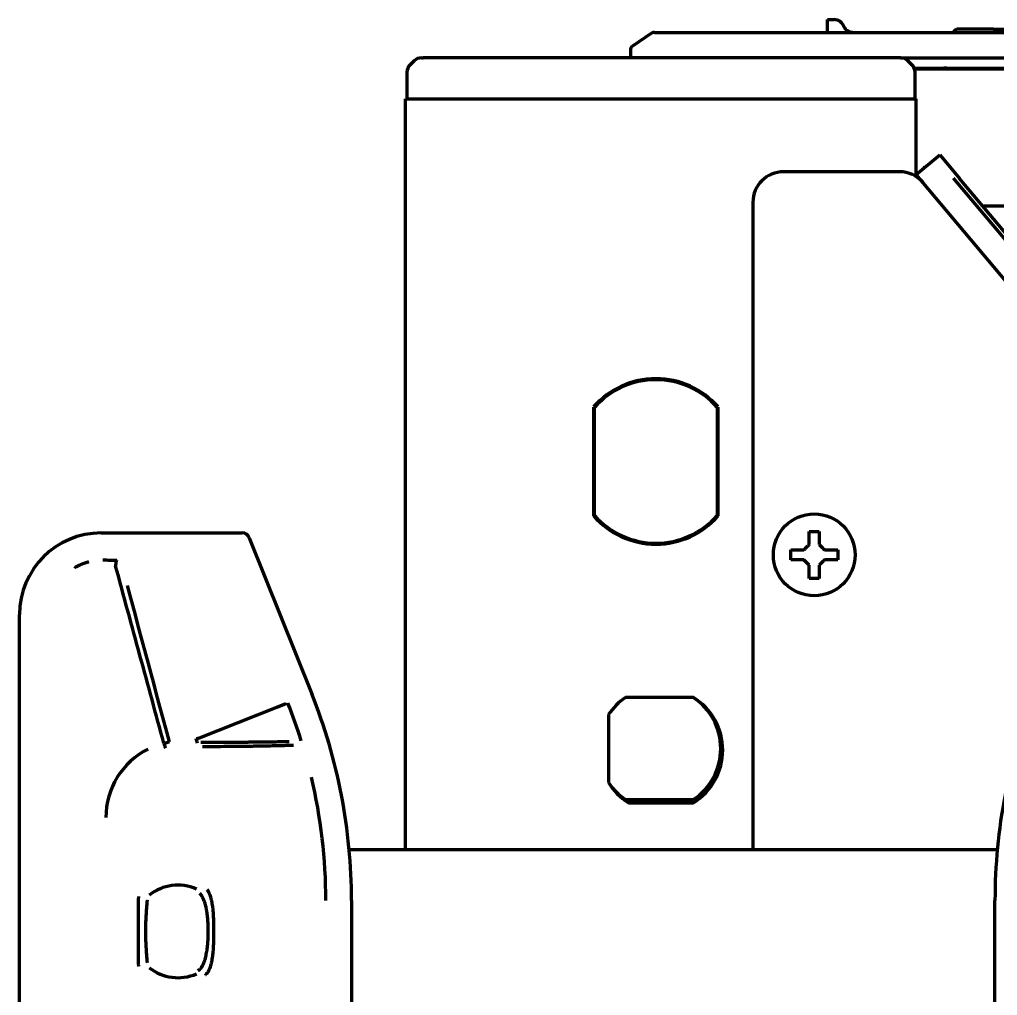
# Model space of a CAD drawing. Header units: inches. Extents: x -2405 to 7588, y 441 to 5654.
# Drawn here: x 2107 to 2202.7, y 5483.8 to 5579.3 of the extents above; entities that cross this region are included whole.
import ezdxf

# ---------------------------------------------------------------- set-up
doc = ezdxf.new("R2010")
doc.units = ezdxf.units.IN

msp = doc.modelspace()

# ---------------------------------------------------------------- linework, layer by layer
at = {"linetype": 'Continuous', "lineweight": 70}
for p, q in [((2186.075, 5579.015), (2186.075, 5579.283)), ((2186.075, 5579.283), (2186.721, 5579.283)), ((2186.075, 5578.301), (2186.075, 5579.015)), ((2168.848, 5577.946), (2166.993, 5576.682)), ((2169.129, 5578.033), (2171.025, 5578.033)), ((2171.025, 5578.033), (2290.525, 5578.033)), ((2186.075, 5578.033), (2186.075, 5578.301)), ((2187.648, 5578.658), (2187.678, 5578.591)), ((2202.3, 5578.333), (2198.733, 5578.333)), ((2202.3, 5578.333), (2209.052, 5578.333)), ((2166.775, 5576.269), (2166.775, 5575.533)), ((2145.607, 5575.24), (2145.193, 5574.826)), ((2146.314, 5575.533), (2146.5, 5575.533)), ((2193.05, 5575.533), (2146.5, 5575.533)), ((2157.448, 5575.582), (2157.448, 5575.533)), ((2157.548, 5575.533), (2157.548, 5575.533)), ((2157.548, 5575.533), (2157.548, 5575.533)), ((2193.236, 5575.533), (2193.05, 5575.533)), ((2193.238, 5575.533), (2313.775, 5575.533)), ((2194.357, 5574.826), (2193.943, 5575.24)), ((2144.9, 5574.119), (2144.9, 5571.533)), ((2194.561, 5574.533), (2313.775, 5574.533)), ((2194.591, 5574.457), (2310.7, 5574.457)), ((2194.65, 5571.533), (2194.65, 5574.119)), ((2144.775, 5498.02), (2144.775, 5571.533)), ((2144.775, 5571.533), (2146.575, 5571.533)), ((2146.575, 5571.533), (2192.975, 5571.533)), ((2192.975, 5571.533), (2194.775, 5571.533)), ((2194.775, 5563.902), (2194.775, 5571.533)), ((2194.775, 5564.105), (2197.073, 5566.033)), ((2197.073, 5566.033), (2199.002, 5563.735)), ((2195.578, 5564.873), (2195.435, 5564.658)), ((2195.578, 5564.873), (2195.691, 5564.873)), ((2195.578, 5564.778), (2195.578, 5564.873)), ((2193.136, 5564.391), (2181.775, 5564.391)), ((2195.434, 5563.319), (2194.775, 5564.105)), ((2194.937, 5563.911), (2194.883, 5563.83)), ((2214.115, 5545.086), (2198.416, 5563.775)), ((2213.786, 5546.116), (2199.002, 5563.735)), ((2224.204, 5529.032), (2195.434, 5563.319)), ((2178.775, 5561.391), (2178.775, 5498.034)), ((2201.266, 5561.036), (2207.212, 5561.036)), ((2163.175, 5541.362), (2163.175, 5530.704)), ((2163.275, 5530.741), (2163.275, 5541.324)), ((2175.275, 5541.324), (2175.275, 5530.741)), ((2175.375, 5530.704), (2175.375, 5541.362)), ((2114.964, 5529.033), (2128.775, 5529.033)), ((2129.471, 5528.561), (2135.577, 5513.296)), ((2182.475, 5526.891), (2182.475, 5527.391)), ((2187.075, 5527.391), (2187.075, 5526.891)), ((2182.475, 5526.391), (2182.475, 5526.891)), ((2187.075, 5526.891), (2187.075, 5526.391)), ((2106.975, 5449.033), (2106.975, 5521.044)), ((2172.942, 5512.933), (2166.308, 5512.933)), ((2172.95, 5512.933), (2172.942, 5512.933)), ((2124.596, 5508.973), (2132.153, 5511.995)), ((2132.153, 5511.995), (2133.04, 5512.35)), ((2164.625, 5511.25), (2164.625, 5504.616)), ((2175.558, 5507.036), (2175.779, 5507.036)), ((2175.049, 5505.369), (2175.468, 5505.736)), ((2166.308, 5502.933), (2172.942, 5502.933)), ((2166.6, 5502.633), (2172.95, 5502.633)), ((2171.931, 5502.633), (2172.273, 5502.933)), ((2202.703, 5498.033), (2139.248, 5498.033)), ((2139.475, 5493.056), (2139.475, 5449.033)), ((2202.475, 5449.033), (2202.475, 5493.056))]:
    msp.add_line(p, q, dxfattribs=at)
msp.add_circle((2184.775, 5526.891), 4, dxfattribs=at)
for centre, radius, start, end in [((2186.721, 5578.283), 1, 22.02431, 90), ((2169.129, 5577.533), 0.5, 90, 124.28688), ((2188.575, 5579.033), 1, 206.23075, 233.03835), ((2198.275, 5578.283), 0.25, 270, 336.42182), ((2198.733, 5578.083), 0.25, 90, 156.42182), ((2167.275, 5576.269), 0.5, 124.28688, 180), ((2146.314, 5574.533), 1, 90, 135), ((2193.236, 5574.533), 1, 45, 90), ((2145.9, 5574.119), 1, 135, 180), ((2193.65, 5574.119), 1, 0, 45), ((2197.775, 5572.533), 2, 90, 105.78797), ((2181.775, 5561.391), 3, 90, 180), ((2193.136, 5561.391), 3, 40, 90), ((2169.275, 5536.033), 8.1, 41.14155, 138.85844), ((2169.275, 5536.033), 8, 41.40962, 138.59038), ((2169.275, 5536.033), 8.1, 221.14156, 318.85845), ((2169.275, 5536.033), 8, 221.40962, 318.59038), ((2084.975, 5493.056), 54.5, 0, 21.80141), ((2169.625, 5507.933), 6, 123.55731, 146.44269), ((2169.625, 5507.933), 6, 303.55731, 56.44269), ((2169.775, 5507.783), 6.05, 301.65324, 58.34676), ((2256.975, 5493.056), 54.5, 158.19859, 180), ((2084.975, 5493.056), 51.991, 17.50222, 21.80141), ((2122.921, 5501.18), 7.498, 116.64114, 180.00358), ((2084.975, 5493.056), 51.991, 0, 13.44078), ((2169.625, 5507.933), 6, 213.55731, 236.44269), ((2169.775, 5507.783), 6.05, 211.65324, 238.34676), ((2122.475, 5490.033), 4.529, 66.46024, 128.28291), ((2122.475, 5490.033), 4.529, 231.71709, 293.53976)]:
    msp.add_arc(centre, radius, start, end, dxfattribs=at)
for centre, major_axis, ratio, start_param, end_param in [((2114.986, 5521.022), (-5.672, 5.672), 0.997265, 5.499157, 7.067214), ((2128.775, 5528.282), (0.031, -0.75), 0.998627, 1.910477, 3.100392), ((2107.951, 5490.717), (264.802, -988.254), 0.017452, 1.584217, 1.599684), ((2124.759, 5509.038), (-0.483, -0.129), 0.044563, 0.01747, 1.215363), ((2121.16, 5508.471), (-0.483, -0.13), 0.013523, 1.457675, 3.124137), ((2121.16, 5508.471), (-0.119, 0.486), 0.112563, 1.586794, 3.119544)]:
    msp.add_ellipse(centre, major_axis=major_axis, ratio=ratio, start_param=start_param, end_param=end_param, dxfattribs=at)
for points, degree in [([(2187.679, 5578.59), (2187.654, 5578.643)], 1), ([(2184.275, 5527.891), (2184.275, 5527.945), (2184.275, 5528.053), (2184.275, 5528.214), (2184.275, 5528.373), (2184.275, 5528.529), (2184.275, 5528.681), (2184.275, 5528.837), (2184.275, 5529.003), (2184.275, 5529.127), (2184.275, 5529.191)], 3), ([(2184.275, 5529.191), (2184.442, 5529.191), (2184.775, 5529.191), (2185.108, 5529.191), (2185.275, 5529.191)], 3), ([(2183.775, 5527.391), (2183.799, 5527.414), (2183.846, 5527.462), (2183.918, 5527.533), (2183.989, 5527.605), (2184.061, 5527.676), (2184.132, 5527.747), (2184.204, 5527.819), (2184.251, 5527.867), (2184.275, 5527.891)], 3), ([(2185.275, 5527.891), (2185.301, 5527.864), (2185.352, 5527.813), (2185.426, 5527.739), (2185.498, 5527.668), (2185.568, 5527.598), (2185.637, 5527.528), (2185.706, 5527.46), (2185.752, 5527.414), (2185.775, 5527.391)], 3), ([(2185.775, 5527.391), (2185.829, 5527.391), (2185.937, 5527.391), (2186.099, 5527.391), (2186.258, 5527.391), (2186.413, 5527.391), (2186.565, 5527.391), (2186.722, 5527.391), (2186.888, 5527.391), (2187.011, 5527.391), (2187.075, 5527.391)], 3), ([(2116.497, 5526.345), (2116.279, 5526.348), (2115.836, 5526.353), (2115.376, 5526.357), (2115.141, 5526.359)], 3), ([(2183.775, 5526.391), (2183.721, 5526.391), (2183.613, 5526.391), (2183.451, 5526.391), (2183.292, 5526.391), (2183.137, 5526.391), (2182.985, 5526.391), (2182.829, 5526.391), (2182.662, 5526.391), (2182.539, 5526.391), (2182.475, 5526.391)], 3), ([(2184.275, 5525.891), (2184.249, 5525.917), (2184.198, 5525.968), (2184.124, 5526.042), (2184.052, 5526.113), (2183.982, 5526.183), (2183.913, 5526.253), (2183.844, 5526.321), (2183.798, 5526.368), (2183.775, 5526.391)], 3), ([(2185.775, 5526.391), (2185.751, 5526.367), (2185.704, 5526.319), (2185.632, 5526.248), (2185.561, 5526.176), (2185.49, 5526.105), (2185.418, 5526.034), (2185.347, 5525.962), (2185.299, 5525.914), (2185.275, 5525.891)], 3), ([(2121.107, 5508.45), (2120.721, 5509.868), (2119.944, 5512.718), (2118.768, 5517.034), (2117.58, 5521.392), (2116.78, 5524.325), (2116.379, 5525.798)], 3), ([(2185.275, 5525.891), (2185.275, 5525.836), (2185.275, 5525.728), (2185.275, 5525.567), (2185.275, 5525.408), (2185.275, 5525.252), (2185.275, 5525.101), (2185.275, 5524.944), (2185.275, 5524.778), (2185.275, 5524.654), (2185.275, 5524.591)], 3), ([(2185.275, 5524.591), (2185.108, 5524.591), (2184.775, 5524.591), (2184.442, 5524.591), (2184.275, 5524.591)], 3)]:
    msp.add_open_spline(points, degree=degree, dxfattribs=at)
for points, knots in [([(2187.974, 5578.234), (2187.997, 5578.216), (2188.021, 5578.2), (2188.07, 5578.169), (2188.094, 5578.156), (2188.168, 5578.118), (2188.218, 5578.097), (2188.319, 5578.065), (2188.37, 5578.053), (2188.447, 5578.041), (2188.485, 5578.036), (2188.53, 5578.034), (2188.549, 5578.033), (2188.562, 5578.033), (2188.569, 5578.033), (2188.575, 5578.033)], [0, 0, 0, 0, 0.125, 0.125, 0.25, 0.25, 0.5, 0.5, 0.75, 0.75, 0.875, 0.9375, 0.96875, 0.96875, 1, 1, 1, 1]), ([(2202.489, 5578.183), (2202.485, 5578.196), (2202.48, 5578.208), (2202.468, 5578.23), (2202.462, 5578.24), (2202.448, 5578.259), (2202.441, 5578.268), (2202.425, 5578.284), (2202.417, 5578.291), (2202.392, 5578.309), (2202.374, 5578.318), (2202.347, 5578.327), (2202.333, 5578.33), (2202.319, 5578.332), (2202.309, 5578.333), (2202.304, 5578.333), (2202.3, 5578.333)], [0, 0, 0, 0, 0.125, 0.125, 0.25, 0.25, 0.375, 0.375, 0.5, 0.5, 0.75, 0.75, 0.875, 0.9375, 0.9375, 1, 1, 1, 1]), ([(2202.489, 5578.183), (2202.493, 5578.17), (2202.498, 5578.159), (2202.506, 5578.142), (2202.509, 5578.137), (2202.515, 5578.127), (2202.519, 5578.122), (2202.535, 5578.098), (2202.549, 5578.083), (2202.572, 5578.064), (2202.58, 5578.059), (2202.596, 5578.049), (2202.612, 5578.041), (2202.633, 5578.036), (2202.645, 5578.034), (2202.653, 5578.033), (2202.657, 5578.033), (2202.662, 5578.033)], [0, 0, 0, 0, 0.125, 0.125, 0.1875, 0.1875, 0.25, 0.25, 0.5, 0.5, 0.625, 0.625, 0.75, 0.875, 0.9375, 0.9375, 1, 1, 1, 1]), ([(2185.275, 5529.191), (2185.275, 5528.988), (2185.275, 5528.778), (2185.275, 5528.453), (2185.275, 5528.343), (2185.275, 5528.119), (2185.275, 5528.006), (2185.275, 5527.891)], [0, 0, 0, 0, 0.5, 0.5, 0.75, 0.75, 1, 1, 1, 1]), ([(2182.475, 5527.391), (2182.678, 5527.391), (2182.888, 5527.391), (2183.213, 5527.391), (2183.323, 5527.391), (2183.546, 5527.391), (2183.66, 5527.391), (2183.775, 5527.391)], [0, 0, 0, 0, 0.5, 0.5, 0.75, 0.75, 1, 1, 1, 1]), ([(2116.497, 5526.345), (2116.496, 5526.345), (2116.494, 5526.344), (2116.492, 5526.343), (2116.489, 5526.342), (2116.486, 5526.34), (2116.484, 5526.339), (2116.481, 5526.337), (2116.478, 5526.335), (2116.476, 5526.332), (2116.473, 5526.329), (2116.471, 5526.327), (2116.468, 5526.323), (2116.466, 5526.32), (2116.463, 5526.316), (2116.461, 5526.313), (2116.458, 5526.308), (2116.456, 5526.304), (2116.453, 5526.3), (2116.448, 5526.289), (2116.44, 5526.272), (2116.43, 5526.243), (2116.42, 5526.21), (2116.412, 5526.174), (2116.404, 5526.135), (2116.397, 5526.094), (2116.391, 5526.047), (2116.387, 5526.009), (2116.385, 5525.981), (2116.383, 5525.963), (2116.382, 5525.945), (2116.381, 5525.926), (2116.38, 5525.907), (2116.38, 5525.886), (2116.379, 5525.865), (2116.379, 5525.843), (2116.379, 5525.821), (2116.379, 5525.806), (2116.379, 5525.798)], [0, 0, 0, 0, 0.014233, 0.028379, 0.042448, 0.056447, 0.070385, 0.08427, 0.098111, 0.111917, 0.125697, 0.13946, 0.153216, 0.166973, 0.180741, 0.194529, 0.208347, 0.222203, 0.236108, 0.25007, 0.311115, 0.372699, 0.435479, 0.500026, 0.55846, 0.619456, 0.683242, 0.749971, 0.771354, 0.793527, 0.8165, 0.840277, 0.864865, 0.890265, 0.91648, 0.94351, 0.971351, 1, 1, 1, 1]), ([(2187.075, 5526.391), (2186.872, 5526.391), (2186.662, 5526.391), (2186.337, 5526.391), (2186.227, 5526.391), (2186.004, 5526.391), (2185.89, 5526.391), (2185.775, 5526.391)], [0, 0, 0, 0, 0.5, 0.5, 0.75, 0.75, 1, 1, 1, 1]), ([(2113.741, 5526.188), (2113.738, 5526.188), (2113.725, 5526.184), (2113.7, 5526.178), (2113.668, 5526.169), (2113.635, 5526.16), (2113.602, 5526.151), (2113.57, 5526.142), (2113.537, 5526.132), (2113.505, 5526.122), (2113.472, 5526.112), (2113.44, 5526.102), (2113.408, 5526.092), (2113.376, 5526.081), (2113.344, 5526.071), (2113.312, 5526.06), (2113.281, 5526.049), (2113.249, 5526.037), (2113.218, 5526.026), (2113.186, 5526.014), (2113.155, 5526.002), (2113.124, 5525.99), (2113.093, 5525.978), (2113.062, 5525.966), (2113.031, 5525.953), (2113, 5525.94), (2112.969, 5525.927), (2112.939, 5525.914), (2112.908, 5525.901), (2112.878, 5525.888), (2112.848, 5525.874), (2112.818, 5525.86), (2112.788, 5525.846), (2112.758, 5525.832), (2112.728, 5525.818), (2112.699, 5525.804), (2112.669, 5525.789), (2112.64, 5525.774), (2112.611, 5525.759), (2112.581, 5525.744), (2112.553, 5525.729), (2112.524, 5525.714), (2112.495, 5525.698), (2112.466, 5525.682), (2112.438, 5525.666), (2112.41, 5525.65), (2112.391, 5525.64), (2112.381, 5525.634)], [0, 0, 0, 0, 0.005015, 0.028175, 0.05131, 0.074419, 0.097503, 0.120562, 0.143595, 0.166602, 0.189585, 0.212542, 0.235473, 0.25838, 0.281261, 0.304118, 0.326949, 0.349755, 0.372537, 0.395294, 0.418026, 0.440734, 0.463417, 0.486075, 0.508709, 0.531318, 0.553901, 0.57646, 0.598992, 0.621499, 0.64398, 0.666435, 0.688864, 0.711266, 0.733641, 0.75599, 0.778311, 0.800606, 0.822873, 0.845112, 0.867324, 0.889507, 0.911663, 0.93379, 0.955889, 0.977959, 1, 1, 1, 1]), ([(2184.275, 5524.591), (2184.275, 5524.793), (2184.275, 5525.003), (2184.275, 5525.328), (2184.275, 5525.438), (2184.275, 5525.662), (2184.275, 5525.775), (2184.275, 5525.891)], [0, 0, 0, 0, 0.5, 0.5, 0.75, 0.75, 1, 1, 1, 1]), ([(2132.153, 5511.995), (2132.157, 5511.986), (2132.161, 5511.976), (2132.168, 5511.956), (2132.172, 5511.946), (2132.176, 5511.937)], [0, 0, 0, 0, 0.502197, 0.502197, 1, 1, 1, 1]), ([(2133.04, 5512.35), (2133.044, 5512.341), (2133.048, 5512.331), (2133.056, 5512.311), (2133.06, 5512.301), (2133.064, 5512.291)], [0, 0, 0, 0, 0.502212, 0.502212, 1, 1, 1, 1]), ([(2124.393, 5508.472), (2124.373, 5508.545), (2124.354, 5508.618), (2124.315, 5508.763), (2124.295, 5508.836), (2124.276, 5508.909)], [0, 0, 0, 0, 0.50115, 0.50115, 1, 1, 1, 1]), ([(2133.377, 5508.601), (2133.272, 5508.597), (2133.161, 5508.594), (2132.985, 5508.59), (2132.895, 5508.587), (2132.802, 5508.585), (2132.739, 5508.584), (2132.707, 5508.583), (2132.418, 5508.577), (2132.14, 5508.572), (2131.548, 5508.562), (2131.232, 5508.558), (2130.563, 5508.55), (2130.21, 5508.547), (2129.745, 5508.544), (2129.65, 5508.543), (2129.507, 5508.542), (2129.459, 5508.542), (2129.363, 5508.541), (2129.12, 5508.54), (2128.873, 5508.539), (2128.269, 5508.536), (2127.852, 5508.535), (2127.316, 5508.535), (2127.207, 5508.534), (2126.989, 5508.534), (2126.879, 5508.534), (2126.548, 5508.534), (2126.1, 5508.535), (2125.643, 5508.536), (2125.297, 5508.537), (2125.181, 5508.537), (2124.948, 5508.538), (2124.831, 5508.538), (2124.714, 5508.539)], [0, 0, 0, 0, 0.0625, 0.0625, 0.09375, 0.109375, 0.109375, 0.125, 0.125, 0.25, 0.25, 0.375, 0.375, 0.5, 0.5, 0.53125, 0.53125, 0.546875, 0.546875, 0.5625, 0.625, 0.625, 0.75, 0.75, 0.78125, 0.78125, 0.8125, 0.8125, 0.875, 0.9375, 0.9375, 0.96875, 0.96875, 1, 1, 1, 1]), ([(2133.811, 5508.24), (2133.702, 5508.236), (2133.587, 5508.232), (2133.405, 5508.226), (2133.312, 5508.223), (2133.216, 5508.22), (2133.151, 5508.218), (2133.118, 5508.217), (2132.818, 5508.208), (2132.531, 5508.201), (2131.917, 5508.187), (2131.59, 5508.18), (2130.897, 5508.167), (2130.53, 5508.161), (2130.048, 5508.153), (2129.95, 5508.152), (2129.802, 5508.15), (2129.752, 5508.149), (2129.652, 5508.148), (2129.401, 5508.144), (2129.145, 5508.141), (2128.522, 5508.133), (2128.095, 5508.128), (2127.216, 5508.119), (2126.313, 5508.111), (2125.363, 5508.105), (2124.876, 5508.102)], [0, 0, 0, 0, 0.0625, 0.0625, 0.09375, 0.109375, 0.109375, 0.125, 0.125, 0.25, 0.25, 0.375, 0.375, 0.5, 0.5, 0.53125, 0.53125, 0.546875, 0.546875, 0.5625, 0.625, 0.625, 0.75, 0.75, 0.875, 1, 1, 1, 1]), ([(2124.623, 5486.326), (2124.636, 5486.334), (2124.65, 5486.345), (2124.671, 5486.364), (2124.678, 5486.371), (2124.693, 5486.386), (2124.7, 5486.394), (2124.737, 5486.435), (2124.767, 5486.475), (2124.812, 5486.545), (2124.828, 5486.569), (2124.851, 5486.608), (2124.858, 5486.622), (2124.874, 5486.649), (2124.881, 5486.663), (2124.919, 5486.735), (2124.948, 5486.797), (2125.006, 5486.93), (2125.033, 5487), (2125.073, 5487.111), (2125.086, 5487.148), (2125.111, 5487.225), (2125.124, 5487.264), (2125.16, 5487.384), (2125.182, 5487.465), (2125.224, 5487.632), (2125.243, 5487.717), (2125.279, 5487.891), (2125.295, 5487.979), (2125.318, 5488.115), (2125.325, 5488.16), (2125.339, 5488.251), (2125.346, 5488.297), (2125.377, 5488.526), (2125.396, 5488.711), (2125.427, 5489.085), (2125.438, 5489.273), (2125.448, 5489.558), (2125.451, 5489.653), (2125.455, 5489.844), (2125.456, 5490.034), (2125.454, 5490.319), (2125.448, 5490.509), (2125.443, 5490.651), (2125.441, 5490.699), (2125.436, 5490.794), (2125.434, 5490.841), (2125.425, 5490.983), (2125.419, 5491.077), (2125.396, 5491.358), (2125.376, 5491.542), (2125.339, 5491.816), (2125.326, 5491.906), (2125.303, 5492.041), (2125.295, 5492.085), (2125.278, 5492.174), (2125.27, 5492.218), (2125.243, 5492.35), (2125.223, 5492.435), (2125.182, 5492.602), (2125.159, 5492.683), (2125.112, 5492.841), (2125.087, 5492.918), (2125.033, 5493.066), (2125.006, 5493.136), (2124.949, 5493.268), (2124.919, 5493.33), (2124.874, 5493.415), (2124.859, 5493.443), (2124.836, 5493.482), (2124.828, 5493.495), (2124.813, 5493.52), (2124.798, 5493.544), (2124.782, 5493.567), (2124.767, 5493.589), (2124.759, 5493.599), (2124.736, 5493.629), (2124.721, 5493.648), (2124.677, 5493.697), (2124.649, 5493.723), (2124.623, 5493.74)], [0, 0, 0, 0, 0.015625, 0.015625, 0.023437, 0.023437, 0.03125, 0.03125, 0.0625, 0.0625, 0.078125, 0.078125, 0.085937, 0.085937, 0.09375, 0.09375, 0.125, 0.125, 0.15625, 0.15625, 0.171875, 0.171875, 0.1875, 0.1875, 0.21875, 0.21875, 0.25, 0.25, 0.28125, 0.28125, 0.296875, 0.296875, 0.3125, 0.3125, 0.375, 0.375, 0.4375, 0.4375, 0.46875, 0.46875, 0.5, 0.53125, 0.5625, 0.5625, 0.578125, 0.578125, 0.59375, 0.59375, 0.625, 0.625, 0.6875, 0.6875, 0.71875, 0.71875, 0.734375, 0.734375, 0.75, 0.75, 0.78125, 0.78125, 0.8125, 0.8125, 0.84375, 0.84375, 0.875, 0.875, 0.90625, 0.90625, 0.921875, 0.921875, 0.929687, 0.929687, 0.9375, 0.945312, 0.945312, 0.953125, 0.953125, 0.96875, 0.96875, 1, 1, 1, 1]), ([(2125.35, 5485.958), (2125.363, 5485.97), (2125.375, 5485.985), (2125.395, 5486.009), (2125.401, 5486.018), (2125.415, 5486.036), (2125.421, 5486.046), (2125.454, 5486.096), (2125.481, 5486.143), (2125.521, 5486.223), (2125.535, 5486.251), (2125.555, 5486.295), (2125.561, 5486.311), (2125.575, 5486.342), (2125.581, 5486.357), (2125.614, 5486.438), (2125.639, 5486.507), (2125.687, 5486.654), (2125.71, 5486.731), (2125.743, 5486.852), (2125.753, 5486.893), (2125.774, 5486.977), (2125.784, 5487.02), (2125.812, 5487.15), (2125.83, 5487.239), (2125.862, 5487.42), (2125.876, 5487.513), (2125.903, 5487.702), (2125.914, 5487.798), (2125.93, 5487.944), (2125.935, 5487.994), (2125.943, 5488.093), (2125.948, 5488.143), (2125.967, 5488.392), (2125.977, 5488.593), (2125.991, 5489), (2125.995, 5489.206), (2125.999, 5489.515), (2125.999, 5489.619), (2126, 5489.827), (2126.001, 5490.034), (2126, 5490.241), (2125.999, 5490.448), (2125.999, 5490.552), (2125.996, 5490.758), (2125.995, 5490.862), (2125.991, 5491.068), (2125.988, 5491.17), (2125.977, 5491.475), (2125.967, 5491.677), (2125.944, 5491.974), (2125.935, 5492.072), (2125.919, 5492.219), (2125.914, 5492.267), (2125.902, 5492.364), (2125.896, 5492.412), (2125.876, 5492.554), (2125.862, 5492.647), (2125.83, 5492.828), (2125.812, 5492.917), (2125.784, 5493.046), (2125.769, 5493.11), (2125.753, 5493.172), (2125.743, 5493.213), (2125.737, 5493.234), (2125.71, 5493.335), (2125.687, 5493.412), (2125.639, 5493.558), (2125.614, 5493.626), (2125.575, 5493.723), (2125.562, 5493.754), (2125.535, 5493.814), (2125.522, 5493.842), (2125.495, 5493.896), (2125.481, 5493.922), (2125.454, 5493.969), (2125.441, 5493.991), (2125.401, 5494.051), (2125.375, 5494.083), (2125.35, 5494.107)], [0, 0, 0, 0, 0.015625, 0.015625, 0.023437, 0.023437, 0.03125, 0.03125, 0.0625, 0.0625, 0.078125, 0.078125, 0.085937, 0.085937, 0.09375, 0.09375, 0.125, 0.125, 0.15625, 0.15625, 0.171875, 0.171875, 0.1875, 0.1875, 0.21875, 0.21875, 0.25, 0.25, 0.28125, 0.28125, 0.296875, 0.296875, 0.3125, 0.3125, 0.375, 0.375, 0.4375, 0.4375, 0.46875, 0.46875, 0.5, 0.53125, 0.53125, 0.5625, 0.5625, 0.59375, 0.59375, 0.625, 0.625, 0.6875, 0.6875, 0.71875, 0.71875, 0.734375, 0.734375, 0.75, 0.75, 0.78125, 0.78125, 0.8125, 0.8125, 0.828125, 0.835937, 0.835937, 0.84375, 0.84375, 0.875, 0.875, 0.90625, 0.90625, 0.921875, 0.921875, 0.9375, 0.9375, 0.953125, 0.953125, 0.96875, 0.96875, 1, 1, 1, 1]), ([(2118.614, 5493.438), (2118.612, 5493.434), (2118.611, 5493.422), (2118.608, 5493.394), (2118.608, 5493.383), (2118.606, 5493.364), (2118.606, 5493.357), (2118.605, 5493.343), (2118.605, 5493.335), (2118.603, 5493.294), (2118.601, 5493.255), (2118.599, 5493.166), (2118.597, 5493.115), (2118.596, 5493.045), (2118.595, 5493.031), (2118.595, 5493.001), (2118.594, 5492.957), (2118.593, 5492.91), (2118.591, 5492.813), (2118.59, 5492.744), (2118.588, 5492.601), (2118.587, 5492.525), (2118.586, 5492.408), (2118.585, 5492.368), (2118.584, 5492.286), (2118.584, 5492.245), (2118.583, 5492.12), (2118.582, 5492.035), (2118.581, 5491.863), (2118.58, 5491.775), (2118.58, 5491.642), (2118.579, 5491.597), (2118.579, 5491.507), (2118.579, 5491.461), (2118.578, 5491.325), (2118.578, 5491.234), (2118.577, 5490.959), (2118.576, 5490.775), (2118.576, 5490.406), (2118.576, 5490.221), (2118.576, 5489.942), (2118.576, 5489.849), (2118.576, 5489.662), (2118.576, 5489.569), (2118.576, 5489.289), (2118.577, 5489.105), (2118.578, 5488.74), (2118.579, 5488.56), (2118.58, 5488.294), (2118.581, 5488.206), (2118.582, 5488.075), (2118.582, 5488.032), (2118.583, 5487.947), (2118.583, 5487.905), (2118.584, 5487.781), (2118.585, 5487.701), (2118.587, 5487.545), (2118.588, 5487.469), (2118.589, 5487.36), (2118.59, 5487.324), (2118.591, 5487.254), (2118.592, 5487.221), (2118.593, 5487.123), (2118.595, 5487.063), (2118.597, 5486.979), (2118.597, 5486.952), (2118.598, 5486.914), (2118.599, 5486.902), (2118.599, 5486.878), (2118.6, 5486.866), (2118.601, 5486.81), (2118.603, 5486.771), (2118.605, 5486.723), (2118.606, 5486.708), (2118.608, 5486.683), (2118.608, 5486.671), (2118.611, 5486.643), (2118.612, 5486.632), (2118.614, 5486.628)], [0, 0, 0, 0, 0.03125, 0.03125, 0.046875, 0.046875, 0.054688, 0.054688, 0.0625, 0.0625, 0.09375, 0.09375, 0.125, 0.125, 0.132813, 0.132813, 0.140625, 0.15625, 0.15625, 0.1875, 0.1875, 0.21875, 0.21875, 0.234375, 0.234375, 0.25, 0.25, 0.28125, 0.28125, 0.3125, 0.3125, 0.328125, 0.328125, 0.34375, 0.34375, 0.375, 0.375, 0.4375, 0.4375, 0.5, 0.5, 0.53125, 0.53125, 0.5625, 0.5625, 0.625, 0.625, 0.6875, 0.6875, 0.71875, 0.71875, 0.734375, 0.734375, 0.75, 0.75, 0.78125, 0.78125, 0.8125, 0.8125, 0.828125, 0.828125, 0.84375, 0.84375, 0.875, 0.875, 0.890625, 0.890625, 0.898438, 0.898438, 0.90625, 0.90625, 0.9375, 0.9375, 0.953125, 0.953125, 0.96875, 0.96875, 1, 1, 1, 1]), ([(2119.465, 5493.082), (2119.464, 5493.078), (2119.461, 5493.067), (2119.458, 5493.04), (2119.456, 5493.029), (2119.454, 5493.01), (2119.453, 5493.003), (2119.452, 5492.989), (2119.451, 5492.982), (2119.447, 5492.942), (2119.444, 5492.904), (2119.438, 5492.84), (2119.436, 5492.817), (2119.433, 5492.781), (2119.432, 5492.768), (2119.43, 5492.743), (2119.429, 5492.73), (2119.424, 5492.663), (2119.419, 5492.606), (2119.41, 5492.486), (2119.405, 5492.423), (2119.396, 5492.29), (2119.391, 5492.222), (2119.385, 5492.132), (2119.384, 5492.114), (2119.381, 5492.078), (2119.377, 5492.024), (2119.374, 5491.968), (2119.362, 5491.783), (2119.352, 5491.629), (2119.339, 5491.394), (2119.335, 5491.315), (2119.327, 5491.156), (2119.323, 5491.077), (2119.313, 5490.838), (2119.308, 5490.678), (2119.301, 5490.357), (2119.299, 5490.196), (2119.299, 5489.954), (2119.299, 5489.874), (2119.301, 5489.712), (2119.302, 5489.631), (2119.306, 5489.469), (2119.308, 5489.388), (2119.313, 5489.228), (2119.316, 5489.148), (2119.326, 5488.909), (2119.334, 5488.751), (2119.347, 5488.518), (2119.352, 5488.441), (2119.359, 5488.325), (2119.362, 5488.287), (2119.366, 5488.211), (2119.369, 5488.174), (2119.376, 5488.062), (2119.381, 5487.989), (2119.391, 5487.848), (2119.396, 5487.779), (2119.403, 5487.679), (2119.405, 5487.646), (2119.409, 5487.598), (2119.41, 5487.582), (2119.412, 5487.551), (2119.413, 5487.535), (2119.419, 5487.459), (2119.424, 5487.402), (2119.43, 5487.323), (2119.432, 5487.298), (2119.435, 5487.261), (2119.436, 5487.25), (2119.438, 5487.226), (2119.439, 5487.215), (2119.444, 5487.161), (2119.447, 5487.123), (2119.452, 5487.076), (2119.453, 5487.062), (2119.456, 5487.043), (2119.456, 5487.038), (2119.458, 5487.027), (2119.458, 5487.022), (2119.461, 5486.999), (2119.464, 5486.988), (2119.465, 5486.984)], [0, 0, 0, 0, 0.03125, 0.03125, 0.046875, 0.046875, 0.054687, 0.054687, 0.0625, 0.0625, 0.09375, 0.09375, 0.109375, 0.109375, 0.117187, 0.117187, 0.125, 0.125, 0.15625, 0.15625, 0.1875, 0.1875, 0.21875, 0.21875, 0.226562, 0.226562, 0.234375, 0.25, 0.25, 0.3125, 0.3125, 0.34375, 0.34375, 0.375, 0.375, 0.4375, 0.4375, 0.5, 0.5, 0.53125, 0.53125, 0.5625, 0.5625, 0.59375, 0.59375, 0.625, 0.625, 0.6875, 0.6875, 0.71875, 0.71875, 0.734375, 0.734375, 0.75, 0.75, 0.78125, 0.78125, 0.8125, 0.8125, 0.828125, 0.828125, 0.835937, 0.835937, 0.84375, 0.84375, 0.875, 0.875, 0.890625, 0.890625, 0.898437, 0.898437, 0.90625, 0.90625, 0.9375, 0.9375, 0.953125, 0.953125, 0.960937, 0.960937, 0.96875, 0.96875, 1, 1, 1, 1]), ([(2124.475, 5486.22), (2124.479, 5486.226), (2124.493, 5486.237), (2124.542, 5486.272), (2124.577, 5486.295), (2124.623, 5486.326)], [0, 0, 0, 0, 0.5, 0.5, 1, 1, 1, 1]), ([(2125.208, 5485.778), (2125.208, 5485.778), (2125.208, 5485.779), (2125.208, 5485.78), (2125.209, 5485.782), (2125.21, 5485.786), (2125.213, 5485.796), (2125.217, 5485.804), (2125.227, 5485.822), (2125.237, 5485.836), (2125.273, 5485.881), (2125.307, 5485.916), (2125.35, 5485.958)], [0, 0, 0, 0, 0.015625, 0.015625, 0.03125, 0.0625, 0.125, 0.25, 0.25, 0.5, 0.5, 1, 1, 1, 1])]:
    msp.add_open_spline(points, degree=3, knots=knots, dxfattribs=at)

doc.saveas('drawing.dxf')
